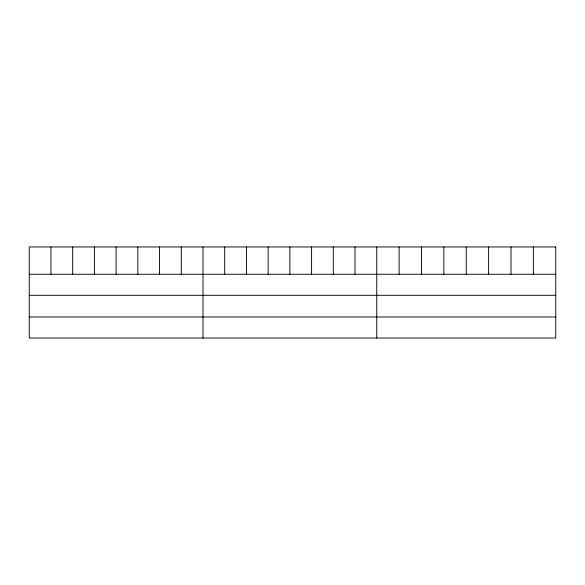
<?xml version="1.0" encoding="UTF-8"?>
<svg xmlns="http://www.w3.org/2000/svg" width="585" height="585" viewBox="0 0 585 585"><rect width="100%" height="100%" fill="white"/><g stroke="black" fill="none" stroke-linecap="round" stroke-linejoin="round"><path stroke-width="0.88" d="M29.25 274.255L555.75 274.255M29.25 295.301L555.75 295.301M29.25 316.99L555.75 316.99M533.374 246.965L533.374 274.255M510.997 246.965L510.997 274.255M488.621 246.965L488.621 274.255M466.245 246.965L466.245 274.255M443.869 246.965L443.869 274.255M421.492 246.965L421.492 274.255M399.116 246.965L399.116 274.255M376.74 246.965L376.74 338.035M355.022 246.965L355.022 274.255M333.304 246.965L333.304 274.255M311.586 246.965L311.586 274.255M289.867 246.965L289.867 274.255M268.149 246.965L268.149 274.255M246.431 246.965L246.431 274.255M224.713 246.965L224.713 274.255M202.995 246.965L202.995 338.035M181.277 246.965L181.277 274.255M159.559 246.965L159.559 274.255M137.841 246.965L137.841 274.255M116.123 246.965L116.123 274.255M94.404 246.965L94.404 274.255M72.686 246.965L72.686 274.255M50.968 246.965L50.968 274.255M555.75 246.965L29.25 246.965L29.25 338.035L555.75 338.035L555.75 246.965"/></g></svg>
